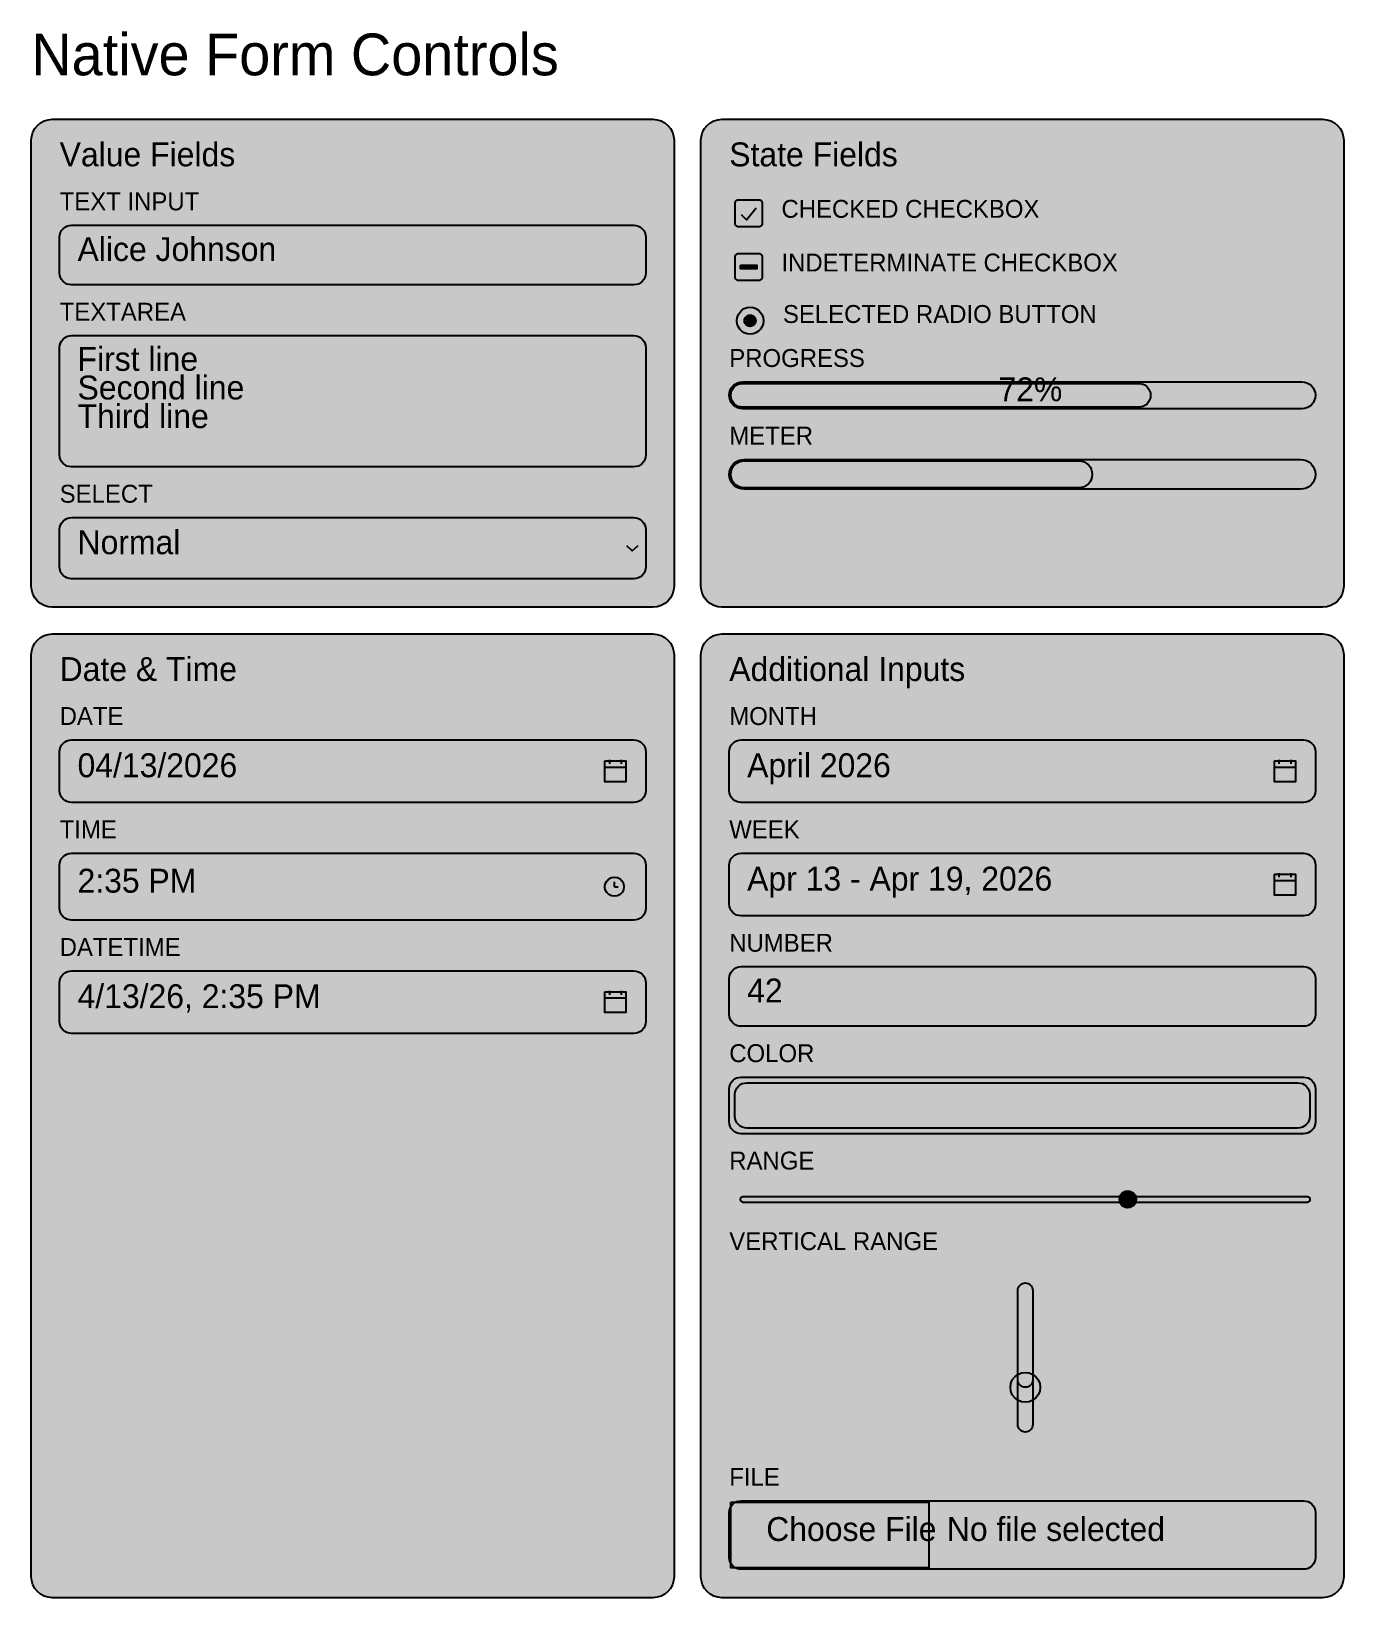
# Model space of a CAD drawing. Extents: x 0 to 880, y 0 to 1050.
import ezdxf

# ---------------------------------------------------------------- set-up
doc = ezdxf.new("R2010")
doc.units = 0

msp = doc.modelspace()

# ---------------------------------------------------------------- hatches: boundary and pattern name
at = {"true_color": 0xffffff}
for points in [[(14, 991), (417, 991), (417, 991), (419.7, 990.7), (422.4, 989.9), (424.8, 988.6), (426.9, 986.9), (428.6, 984.8), (429.9, 982.4), (430.7, 979.7), (431, 977), (431, 678), (431, 678), (430.7, 675.3), (429.9, 672.6), (428.6, 670.2), (426.9, 668.1), (424.8, 666.4), (422.4, 665.1), (419.7, 664.3), (417, 664), (14, 664), (14, 664), (11.3, 664.3), (8.6, 665.1), (6.2, 666.4), (4.1, 668.1), (2.4, 670.2), (1.1, 672.6), (0.3, 675.3), (0, 678), (0, 977), (0, 977), (0.3, 979.7), (1.1, 982.4), (2.4, 984.8), (4.1, 986.9), (6.2, 988.6), (8.6, 989.9), (11.3, 990.7), (14, 991)], [(463, 991), (866, 991), (866, 991), (868.7, 990.7), (871.4, 989.9), (873.8, 988.6), (875.9, 986.9), (877.6, 984.8), (878.9, 982.4), (879.7, 979.7), (880, 977), (880, 678), (880, 678), (879.7, 675.3), (878.9, 672.6), (877.6, 670.2), (875.9, 668.1), (873.8, 666.4), (871.4, 665.1), (868.7, 664.3), (866, 664), (463, 664), (463, 664), (460.3, 664.3), (457.6, 665.1), (455.2, 666.4), (453.1, 668.1), (451.4, 670.2), (450.1, 672.6), (449.3, 675.3), (449, 678), (449, 977), (449, 977), (449.3, 979.7), (450.1, 982.4), (451.4, 984.8), (453.1, 986.9), (455.2, 988.6), (457.6, 989.9), (460.3, 990.7), (463, 991)], [(27, 920), (404, 920), (404, 920), (405.6, 919.8), (407.1, 919.4), (408.4, 918.7), (409.7, 917.7), (410.7, 916.4), (411.4, 915.1), (411.8, 913.6), (412, 912), (412, 888), (412, 888), (411.8, 886.4), (411.4, 884.9), (410.7, 883.6), (409.7, 882.3), (408.4, 881.3), (407.1, 880.6), (405.6, 880.2), (404, 880), (27, 880), (27, 880), (25.4, 880.2), (23.9, 880.6), (22.6, 881.3), (21.3, 882.3), (20.3, 883.6), (19.6, 884.9), (19.2, 886.4), (19, 888), (19, 912), (19, 912), (19.2, 913.6), (19.6, 915.1), (20.3, 916.4), (21.3, 917.7), (22.6, 918.7), (23.9, 919.4), (25.4, 919.8), (27, 920)], [(475.6, 893.3), (486.4, 893.3), (486.4, 890.7), (475.6, 890.7)], [(491, 856), (490.8, 854), (490.1, 852.1), (489, 850.4), (487.6, 849), (485.9, 847.9), (484, 847.2), (482, 847), (480, 847.2), (478.1, 847.9), (476.4, 849), (475, 850.4), (473.9, 852.1), (473.2, 854), (473, 856), (473.2, 858), (473.9, 859.9), (475, 861.6), (476.4, 863), (478.1, 864.1), (480, 864.8), (482, 865), (484, 864.8), (485.9, 864.1), (487.6, 863), (489, 861.6), (490.1, 859.9), (490.8, 858)], [(27, 846), (404, 846), (404, 846), (405.6, 845.8), (407.1, 845.4), (408.4, 844.7), (409.7, 843.7), (410.7, 842.4), (411.4, 841.1), (411.8, 839.6), (412, 838), (412, 766), (412, 766), (411.8, 764.4), (411.4, 762.9), (410.7, 761.6), (409.7, 760.3), (408.4, 759.3), (407.1, 758.6), (405.6, 758.2), (404, 758), (27, 758), (27, 758), (25.4, 758.2), (23.9, 758.6), (22.6, 759.3), (21.3, 760.3), (20.3, 761.6), (19.6, 762.9), (19.2, 764.4), (19, 766), (19, 838), (19, 838), (19.2, 839.6), (19.6, 841.1), (20.3, 842.4), (21.3, 843.7), (22.6, 844.7), (23.9, 845.4), (25.4, 845.8), (27, 846)], [(27, 724), (404, 724), (404, 724), (405.6, 723.8), (407.1, 723.4), (408.4, 722.7), (409.7, 721.7), (410.7, 720.4), (411.4, 719.1), (411.8, 717.6), (412, 716), (412, 691), (412, 691), (411.8, 689.4), (411.4, 687.9), (410.7, 686.6), (409.7, 685.3), (408.4, 684.3), (407.1, 683.6), (405.6, 683.2), (404, 683), (27, 683), (27, 683), (25.4, 683.2), (23.9, 683.6), (22.6, 684.3), (21.3, 685.3), (20.3, 686.6), (19.6, 687.9), (19.2, 689.4), (19, 691), (19, 716), (19, 716), (19.2, 717.6), (19.6, 719.1), (20.3, 720.4), (21.3, 721.7), (22.6, 722.7), (23.9, 723.4), (25.4, 723.8), (27, 724)], [(14, 646), (417, 646), (417, 646), (419.7, 645.7), (422.4, 644.9), (424.8, 643.6), (426.9, 641.9), (428.6, 639.8), (429.9, 637.4), (430.7, 634.7), (431, 632), (431, 14), (431, 14), (430.7, 11.3), (429.9, 8.6), (428.6, 6.2), (426.9, 4.1), (424.8, 2.4), (422.4, 1.1), (419.7, 0.3), (417, 0), (14, 0), (14, 0), (11.3, 0.3), (8.6, 1.1), (6.2, 2.4), (4.1, 4.1), (2.4, 6.2), (1.1, 8.6), (0.3, 11.3), (0, 14), (0, 632), (0, 632), (0.3, 634.7), (1.1, 637.4), (2.4, 639.8), (4.1, 641.9), (6.2, 643.6), (8.6, 644.9), (11.3, 645.7), (14, 646)], [(463, 646), (866, 646), (866, 646), (868.7, 645.7), (871.4, 644.9), (873.8, 643.6), (875.9, 641.9), (877.6, 639.8), (878.9, 637.4), (879.7, 634.7), (880, 632), (880, 14), (880, 14), (879.7, 11.3), (878.9, 8.6), (877.6, 6.2), (875.9, 4.1), (873.8, 2.4), (871.4, 1.1), (868.7, 0.3), (866, 0), (463, 0), (463, 0), (460.3, 0.3), (457.6, 1.1), (455.2, 2.4), (453.1, 4.1), (451.4, 6.2), (450.1, 8.6), (449.3, 11.3), (449, 14), (449, 632), (449, 632), (449.3, 634.7), (450.1, 637.4), (451.4, 639.8), (453.1, 641.9), (455.2, 643.6), (457.6, 644.9), (460.3, 645.7), (463, 646)], [(27, 575), (404, 575), (404, 575), (405.6, 574.8), (407.1, 574.4), (408.4, 573.7), (409.7, 572.7), (410.7, 571.4), (411.4, 570.1), (411.8, 568.6), (412, 567), (412, 541), (412, 541), (411.8, 539.4), (411.4, 537.9), (410.7, 536.6), (409.7, 535.3), (408.4, 534.3), (407.1, 533.6), (405.6, 533.2), (404, 533), (27, 533), (27, 533), (25.4, 533.2), (23.9, 533.6), (22.6, 534.3), (21.3, 535.3), (20.3, 536.6), (19.6, 537.9), (19.2, 539.4), (19, 541), (19, 567), (19, 567), (19.2, 568.6), (19.6, 570.1), (20.3, 571.4), (21.3, 572.7), (22.6, 573.7), (23.9, 574.4), (25.4, 574.8), (27, 575)], [(476, 575), (853, 575), (853, 575), (854.6, 574.8), (856.1, 574.4), (857.4, 573.7), (858.7, 572.7), (859.7, 571.4), (860.4, 570.1), (860.8, 568.6), (861, 567), (861, 541), (861, 541), (860.8, 539.4), (860.4, 537.9), (859.7, 536.6), (858.7, 535.3), (857.4, 534.3), (856.1, 533.6), (854.6, 533.2), (853, 533), (476, 533), (476, 533), (474.4, 533.2), (472.9, 533.6), (471.6, 534.3), (470.3, 535.3), (469.3, 536.6), (468.6, 537.9), (468.2, 539.4), (468, 541), (468, 567), (468, 567), (468.2, 568.6), (468.6, 570.1), (469.3, 571.4), (470.3, 572.7), (471.6, 573.7), (472.9, 574.4), (474.4, 574.8), (476, 575)], [(27, 499), (404, 499), (404, 499), (405.6, 498.8), (407.1, 498.4), (408.4, 497.7), (409.7, 496.7), (410.7, 495.4), (411.4, 494.1), (411.8, 492.6), (412, 491), (412, 462.2), (412, 462.2), (411.8, 460.6), (411.4, 459.1), (410.7, 457.8), (409.7, 456.5), (408.4, 455.6), (407.1, 454.8), (405.6, 454.4), (404, 454.2), (27, 454.2), (27, 454.2), (25.4, 454.4), (23.9, 454.8), (22.6, 455.6), (21.3, 456.5), (20.3, 457.8), (19.6, 459.1), (19.2, 460.6), (19, 462.2), (19, 491), (19, 491), (19.2, 492.6), (19.6, 494.1), (20.3, 495.4), (21.3, 496.7), (22.6, 497.7), (23.9, 498.4), (25.4, 498.8), (27, 499)], [(476, 499), (853, 499), (853, 499), (854.6, 498.8), (856.1, 498.4), (857.4, 497.7), (858.7, 496.7), (859.7, 495.4), (860.4, 494.1), (860.8, 492.6), (861, 491), (861, 465), (861, 465), (860.8, 463.4), (860.4, 461.9), (859.7, 460.6), (858.7, 459.3), (857.4, 458.3), (856.1, 457.6), (854.6, 457.2), (853, 457), (476, 457), (476, 457), (474.4, 457.2), (472.9, 457.6), (471.6, 458.3), (470.3, 459.3), (469.3, 460.6), (468.6, 461.9), (468.2, 463.4), (468, 465), (468, 491), (468, 491), (468.2, 492.6), (468.6, 494.1), (469.3, 495.4), (470.3, 496.7), (471.6, 497.7), (472.9, 498.4), (474.4, 498.8), (476, 499)], [(27, 420.2), (404, 420.2), (404, 420.2), (405.6, 420), (407.1, 419.6), (408.4, 418.9), (409.7, 417.9), (410.7, 416.6), (411.4, 415.3), (411.8, 413.8), (412, 412.2), (412, 386.2), (412, 386.2), (411.8, 384.6), (411.4, 383.1), (410.7, 381.8), (409.7, 380.5), (408.4, 379.6), (407.1, 378.8), (405.6, 378.4), (404, 378.2), (27, 378.2), (27, 378.2), (25.4, 378.4), (23.9, 378.8), (22.6, 379.6), (21.3, 380.5), (20.3, 381.8), (19.6, 383.1), (19.2, 384.6), (19, 386.2), (19, 412.2), (19, 412.2), (19.2, 413.8), (19.6, 415.3), (20.3, 416.6), (21.3, 417.9), (22.6, 418.9), (23.9, 419.6), (25.4, 420), (27, 420.2)], [(476, 423), (853, 423), (853, 423), (854.6, 422.8), (856.1, 422.4), (857.4, 421.7), (858.7, 420.7), (859.7, 419.4), (860.4, 418.1), (860.8, 416.6), (861, 415), (861, 391), (861, 391), (860.8, 389.4), (860.4, 387.9), (859.7, 386.6), (858.7, 385.3), (857.4, 384.3), (856.1, 383.6), (854.6, 383.2), (853, 383), (476, 383), (476, 383), (474.4, 383.2), (472.9, 383.6), (471.6, 384.3), (470.3, 385.3), (469.3, 386.6), (468.6, 387.9), (468.2, 389.4), (468, 391), (468, 415), (468, 415), (468.2, 416.6), (468.6, 418.1), (469.3, 419.4), (470.3, 420.7), (471.6, 421.7), (472.9, 422.4), (474.4, 422.8), (476, 423)], [(476, 349), (853, 349), (853, 349), (854.6, 348.8), (856.1, 348.4), (857.4, 347.7), (858.7, 346.7), (859.7, 345.4), (860.4, 344.1), (860.8, 342.6), (861, 341), (861, 319), (861, 319), (860.8, 317.4), (860.4, 315.9), (859.7, 314.6), (858.7, 313.3), (857.4, 312.3), (856.1, 311.6), (854.6, 311.2), (853, 311), (476, 311), (476, 311), (474.4, 311.2), (472.9, 311.6), (471.6, 312.3), (470.3, 313.3), (469.3, 314.6), (468.6, 315.9), (468.2, 317.4), (468, 319), (468, 341), (468, 341), (468.2, 342.6), (468.6, 344.1), (469.3, 345.4), (470.3, 346.7), (471.6, 347.7), (472.9, 348.4), (474.4, 348.8), (476, 349)], [(476, 65), (853, 65), (853, 65), (854.6, 64.8), (856.1, 64.4), (857.4, 63.7), (858.7, 62.7), (859.7, 61.4), (860.4, 60.1), (860.8, 58.6), (861, 57), (861, 27), (861, 27), (860.8, 25.4), (860.4, 23.9), (859.7, 22.6), (858.7, 21.3), (857.4, 20.3), (856.1, 19.6), (854.6, 19.2), (853, 19), (476, 19), (476, 19), (474.4, 19.2), (472.9, 19.6), (471.6, 20.3), (470.3, 21.3), (469.3, 22.6), (468.6, 23.9), (468.2, 25.4), (468, 27), (468, 57), (468, 57), (468.2, 58.6), (468.6, 60.1), (469.3, 61.4), (470.3, 62.7), (471.6, 63.7), (472.9, 64.4), (474.4, 64.8), (476, 65)]]:
    msp.add_hatch(color=256, dxfattribs=at).paths.add_polyline_path(points, flags=0)
at = {"true_color": 0x0f62fe}
for points in [[(474, 937), (488, 937), (488, 937), (488.4, 937), (488.8, 936.8), (489.1, 936.7), (489.4, 936.4), (489.7, 936.1), (489.8, 935.8), (490, 935.4), (490, 935), (490, 921), (490, 921), (490, 920.6), (489.8, 920.2), (489.7, 919.9), (489.4, 919.6), (489.1, 919.3), (488.8, 919.2), (488.4, 919), (488, 919), (474, 919), (474, 919), (473.6, 919), (473.2, 919.2), (472.9, 919.3), (472.6, 919.6), (472.3, 919.9), (472.2, 920.2), (472, 920.6), (472, 921), (472, 935), (472, 935), (472, 935.4), (472.2, 935.8), (472.3, 936.1), (472.6, 936.4), (472.9, 936.7), (473.2, 936.8), (473.6, 937), (474, 937)], [(474, 901), (488, 901), (488, 901), (488.4, 901), (488.8, 900.8), (489.1, 900.7), (489.4, 900.4), (489.7, 900.1), (489.8, 899.8), (490, 899.4), (490, 899), (490, 885), (490, 885), (490, 884.6), (489.8, 884.2), (489.7, 883.9), (489.4, 883.6), (489.1, 883.3), (488.8, 883.2), (488.4, 883), (488, 883), (474, 883), (474, 883), (473.6, 883), (473.2, 883.2), (472.9, 883.3), (472.6, 883.6), (472.3, 883.9), (472.2, 884.2), (472, 884.6), (472, 885), (472, 899), (472, 899), (472, 899.4), (472.2, 899.8), (472.3, 900.1), (472.6, 900.4), (472.9, 900.7), (473.2, 900.8), (473.6, 901), (474, 901)], [(485.8, 856), (485.7, 855), (485.3, 854.1), (484.7, 853.3), (483.9, 852.7), (483, 852.3), (482, 852.2), (481, 852.3), (480.1, 852.7), (479.3, 853.3), (478.7, 854.1), (478.3, 855), (478.2, 856), (478.3, 857), (478.7, 857.9), (479.3, 858.7), (480.1, 859.3), (481, 859.7), (482, 859.8), (483, 859.7), (483.9, 859.3), (484.7, 858.7), (485.3, 857.9), (485.7, 857)], [(477, 814), (742.5, 814), (742.5, 814), (744.1, 813.8), (745.6, 813.4), (747, 812.7), (748.2, 811.7), (749.2, 810.4), (749.9, 809.1), (750.4, 807.6), (750.5, 806), (750.5, 806), (750.5, 806), (750.4, 804.4), (749.9, 802.9), (749.2, 801.6), (748.2, 800.3), (747, 799.3), (745.6, 798.6), (744.1, 798.2), (742.5, 798), (477, 798), (477, 798), (475.4, 798.2), (473.9, 798.6), (472.6, 799.3), (471.3, 800.3), (470.3, 801.6), (469.6, 802.9), (469.2, 804.4), (469, 806), (469, 806), (469, 806), (469.2, 807.6), (469.6, 809.1), (470.3, 810.4), (471.3, 811.7), (472.6, 812.7), (473.9, 813.4), (475.4, 813.8), (477, 814)], [(479.8, 345.2), (849.2, 345.2), (849.2, 345.2), (850.8, 345), (852.3, 344.6), (853.6, 343.9), (854.9, 342.9), (855.9, 341.6), (856.6, 340.3), (857, 338.8), (857.2, 337.2), (857.2, 322.8), (857.2, 322.8), (857, 321.2), (856.6, 319.7), (855.9, 318.4), (854.9, 317.1), (853.6, 316.1), (852.3, 315.4), (850.8, 315), (849.2, 314.8), (479.8, 314.8), (479.8, 314.8), (478.2, 315), (476.7, 315.4), (475.4, 316.1), (474.1, 317.1), (473.1, 318.4), (472.4, 319.7), (472, 321.2), (471.8, 322.8), (471.8, 337.2), (471.8, 337.2), (472, 338.8), (472.4, 340.3), (473.1, 341.6), (474.1, 342.9), (475.4, 343.9), (476.7, 344.6), (478.2, 345), (479.8, 345.2)], [(477.6, 269), (733.2, 269), (733.2, 269), (733.6, 269), (734, 268.8), (734.3, 268.7), (734.6, 268.4), (734.9, 268.1), (735.1, 267.8), (735.2, 267.4), (735.2, 267), (735.2, 267), (735.2, 267), (735.2, 266.6), (735.1, 266.2), (734.9, 265.9), (734.6, 265.6), (734.3, 265.3), (734, 265.2), (733.6, 265), (733.2, 265), (477.6, 265), (477.6, 265), (477.2, 265), (476.8, 265.2), (476.5, 265.3), (476.2, 265.6), (475.9, 265.9), (475.8, 266.2), (475.6, 266.6), (475.6, 267), (475.6, 267), (475.6, 267), (475.6, 267.4), (475.8, 267.8), (475.9, 268.1), (476.2, 268.4), (476.5, 268.7), (476.8, 268.8), (477.2, 269), (477.6, 269)], [(740.8, 267), (740.6, 265.6), (740.1, 264.2), (739.2, 263), (738, 262.2), (736.7, 261.6), (735.2, 261.4), (733.8, 261.6), (732.4, 262.2), (731.3, 263), (730.4, 264.2), (729.8, 265.6), (729.6, 267), (729.8, 268.4), (730.4, 269.8), (731.3, 271), (732.4, 271.8), (733.8, 272.4), (735.2, 272.6), (736.7, 272.4), (738, 271.8), (739.2, 271), (740.1, 269.8), (740.6, 268.4)], [(666.5, 211), (666.5, 211), (666.5, 211), (667.5, 210.9), (668.4, 210.6), (669.3, 210.2), (670, 209.5), (670.7, 208.8), (671.1, 207.9), (671.4, 207), (671.5, 206), (671.5, 146), (671.5, 146), (671.4, 145), (671.1, 144.1), (670.7, 143.2), (670, 142.5), (669.3, 141.8), (668.4, 141.4), (667.5, 141.1), (666.5, 141), (666.5, 141), (666.5, 141), (665.5, 141.1), (664.6, 141.4), (663.7, 141.8), (663, 142.5), (662.3, 143.2), (661.9, 144.1), (661.6, 145), (661.5, 146), (661.5, 206), (661.5, 206), (661.6, 207), (661.9, 207.9), (662.3, 208.8), (663, 209.5), (663.7, 210.2), (664.6, 210.6), (665.5, 210.9), (666.5, 211)], [(676.5, 141), (676.2, 138.4), (675.2, 136), (673.6, 133.9), (671.5, 132.3), (669.1, 131.3), (666.5, 131), (663.9, 131.3), (661.5, 132.3), (659.4, 133.9), (657.8, 136), (656.8, 138.4), (656.5, 141), (656.8, 143.6), (657.8, 146), (659.4, 148.1), (661.5, 149.7), (663.9, 150.7), (666.5, 151), (669.1, 150.7), (671.5, 149.7), (673.6, 148.1), (675.2, 146), (676.2, 143.6)]]:
    msp.add_hatch(color=256, dxfattribs=at).paths.add_polyline_path(points, flags=0)
at = {"true_color": 0xe8e8e8}
for points in [[(477, 815), (852, 815), (852, 815), (853.8, 814.8), (855.4, 814.3), (857, 813.5), (858.4, 812.4), (859.5, 811), (860.3, 809.4), (860.8, 807.8), (861, 806), (861, 806), (861, 806), (860.8, 804.2), (860.3, 802.6), (859.5, 801), (858.4, 799.6), (857, 798.5), (855.4, 797.7), (853.8, 797.2), (852, 797), (477, 797), (477, 797), (475.2, 797.2), (473.6, 797.7), (472, 798.5), (470.6, 799.6), (469.5, 801), (468.7, 802.6), (468.2, 804.2), (468, 806), (468, 806), (468, 806), (468.2, 807.8), (468.7, 809.4), (469.5, 811), (470.6, 812.4), (472, 813.5), (473.6, 814.3), (475.2, 814.8), (477, 815)], [(478, 763), (851, 763), (851, 763), (853, 762.8), (854.8, 762.2), (856.6, 761.3), (858.1, 760.1), (859.3, 758.6), (860.2, 756.8), (860.8, 755), (861, 753), (861, 753), (861, 753), (860.8, 751), (860.2, 749.2), (859.3, 747.4), (858.1, 745.9), (856.6, 744.7), (854.8, 743.8), (853, 743.2), (851, 743), (478, 743), (478, 743), (476, 743.2), (474.2, 743.8), (472.4, 744.7), (470.9, 745.9), (469.7, 747.4), (468.8, 749.2), (468.2, 751), (468, 753), (468, 753), (468, 753), (468.2, 755), (468.8, 756.8), (469.7, 758.6), (470.9, 760.1), (472.4, 761.3), (474.2, 762.2), (476, 762.8), (478, 763)], [(477.6, 269), (855.4, 269), (855.4, 269), (855.8, 269), (856.2, 268.8), (856.5, 268.7), (856.8, 268.4), (857.1, 268.1), (857.2, 267.8), (857.4, 267.4), (857.4, 267), (857.4, 267), (857.4, 267), (857.4, 266.6), (857.2, 266.2), (857.1, 265.9), (856.8, 265.6), (856.5, 265.3), (856.2, 265.2), (855.8, 265), (855.4, 265), (477.6, 265), (477.6, 265), (477.2, 265), (476.8, 265.2), (476.5, 265.3), (476.2, 265.6), (475.9, 265.9), (475.8, 266.2), (475.6, 266.6), (475.6, 267), (475.6, 267), (475.6, 267), (475.6, 267.4), (475.8, 267.8), (475.9, 268.1), (476.2, 268.4), (476.5, 268.7), (476.8, 268.8), (477.2, 269), (477.6, 269)], [(666.5, 211), (666.5, 211), (666.5, 211), (667.5, 210.9), (668.4, 210.6), (669.3, 210.2), (670, 209.5), (670.7, 208.8), (671.1, 207.9), (671.4, 207), (671.5, 206), (671.5, 116), (671.5, 116), (671.4, 115), (671.1, 114.1), (670.7, 113.2), (670, 112.5), (669.3, 111.8), (668.4, 111.4), (667.5, 111.1), (666.5, 111), (666.5, 111), (666.5, 111), (665.5, 111.1), (664.6, 111.4), (663.7, 111.8), (663, 112.5), (662.3, 113.2), (661.9, 114.1), (661.6, 115), (661.5, 116), (661.5, 206), (661.5, 206), (661.6, 207), (661.9, 207.9), (662.3, 208.8), (663, 209.5), (663.7, 210.2), (664.6, 210.6), (665.5, 210.9), (666.5, 211)]]:
    msp.add_hatch(color=256, dxfattribs=at).paths.add_polyline_path(points, flags=0)
at = {"true_color": 0x388e3c}
msp.add_hatch(color=256, dxfattribs=at).paths.add_polyline_path([(478, 762), (702.4, 762), (702.4, 762), (704.2, 761.8), (705.9, 761.3), (707.4, 760.5), (708.8, 759.4), (709.9, 758), (710.7, 756.4), (711.2, 754.8), (711.4, 753), (711.4, 753), (711.4, 753), (711.2, 751.2), (710.7, 749.6), (709.9, 748), (708.8, 746.6), (707.4, 745.5), (705.9, 744.7), (704.2, 744.2), (702.4, 744), (478, 744), (478, 744), (476.2, 744.2), (474.6, 744.7), (473, 745.5), (471.6, 746.6), (470.5, 748), (469.7, 749.6), (469.2, 751.2), (469, 753), (469, 753), (469, 753), (469.2, 754.8), (469.7, 756.4), (470.5, 758), (471.6, 759.4), (473, 760.5), (474.6, 761.3), (476.2, 761.8), (478, 762)], flags=0)
at = {"true_color": 0xefefef}
msp.add_hatch(color=256, dxfattribs=at).paths.add_polyline_path([(469, 64), (601.9, 64), (601.9, 20), (469, 20)], flags=0)

# ---------------------------------------------------------------- linework, layer by layer
at = {"true_color": 0xd7deea}
for points in [[(14, 991), (417, 991), (417, 991), (419.7, 990.7), (422.4, 989.9), (424.8, 988.6), (426.9, 986.9), (428.6, 984.8), (429.9, 982.4), (430.7, 979.7), (431, 977), (431, 678), (431, 678), (430.7, 675.3), (429.9, 672.6), (428.6, 670.2), (426.9, 668.1), (424.8, 666.4), (422.4, 665.1), (419.7, 664.3), (417, 664), (14, 664), (14, 664), (11.3, 664.3), (8.6, 665.1), (6.2, 666.4), (4.1, 668.1), (2.4, 670.2), (1.1, 672.6), (0.3, 675.3), (0, 678), (0, 977), (0, 977), (0.3, 979.7), (1.1, 982.4), (2.4, 984.8), (4.1, 986.9), (6.2, 988.6), (8.6, 989.9), (11.3, 990.7), (14, 991)], [(463, 991), (866, 991), (866, 991), (868.7, 990.7), (871.4, 989.9), (873.8, 988.6), (875.9, 986.9), (877.6, 984.8), (878.9, 982.4), (879.7, 979.7), (880, 977), (880, 678), (880, 678), (879.7, 675.3), (878.9, 672.6), (877.6, 670.2), (875.9, 668.1), (873.8, 666.4), (871.4, 665.1), (868.7, 664.3), (866, 664), (463, 664), (463, 664), (460.3, 664.3), (457.6, 665.1), (455.2, 666.4), (453.1, 668.1), (451.4, 670.2), (450.1, 672.6), (449.3, 675.3), (449, 678), (449, 977), (449, 977), (449.3, 979.7), (450.1, 982.4), (451.4, 984.8), (453.1, 986.9), (455.2, 988.6), (457.6, 989.9), (460.3, 990.7), (463, 991)], [(14, 646), (417, 646), (417, 646), (419.7, 645.7), (422.4, 644.9), (424.8, 643.6), (426.9, 641.9), (428.6, 639.8), (429.9, 637.4), (430.7, 634.7), (431, 632), (431, 14), (431, 14), (430.7, 11.3), (429.9, 8.6), (428.6, 6.2), (426.9, 4.1), (424.8, 2.4), (422.4, 1.1), (419.7, 0.3), (417, 0), (14, 0), (14, 0), (11.3, 0.3), (8.6, 1.1), (6.2, 2.4), (4.1, 4.1), (2.4, 6.2), (1.1, 8.6), (0.3, 11.3), (0, 14), (0, 632), (0, 632), (0.3, 634.7), (1.1, 637.4), (2.4, 639.8), (4.1, 641.9), (6.2, 643.6), (8.6, 644.9), (11.3, 645.7), (14, 646)], [(463, 646), (866, 646), (866, 646), (868.7, 645.7), (871.4, 644.9), (873.8, 643.6), (875.9, 641.9), (877.6, 639.8), (878.9, 637.4), (879.7, 634.7), (880, 632), (880, 14), (880, 14), (879.7, 11.3), (878.9, 8.6), (877.6, 6.2), (875.9, 4.1), (873.8, 2.4), (871.4, 1.1), (868.7, 0.3), (866, 0), (463, 0), (463, 0), (460.3, 0.3), (457.6, 1.1), (455.2, 2.4), (453.1, 4.1), (451.4, 6.2), (450.1, 8.6), (449.3, 11.3), (449, 14), (449, 632), (449, 632), (449.3, 634.7), (450.1, 637.4), (451.4, 639.8), (453.1, 641.9), (455.2, 643.6), (457.6, 644.9), (460.3, 645.7), (463, 646)]]:
    msp.add_lwpolyline(points, close=True, dxfattribs=at)
at = {"true_color": 0x0f62fe}
for points in [[(474, 937), (488, 937), (488, 937), (488.4, 937), (488.8, 936.8), (489.1, 936.7), (489.4, 936.4), (489.7, 936.1), (489.8, 935.8), (490, 935.4), (490, 935), (490, 921), (490, 921), (490, 920.6), (489.8, 920.2), (489.7, 919.9), (489.4, 919.6), (489.1, 919.3), (488.8, 919.2), (488.4, 919), (488, 919), (474, 919), (474, 919), (473.6, 919), (473.2, 919.2), (472.9, 919.3), (472.6, 919.6), (472.3, 919.9), (472.2, 920.2), (472, 920.6), (472, 921), (472, 935), (472, 935), (472, 935.4), (472.2, 935.8), (472.3, 936.1), (472.6, 936.4), (472.9, 936.7), (473.2, 936.8), (473.6, 937), (474, 937)], [(474, 901), (488, 901), (488, 901), (488.4, 901), (488.8, 900.8), (489.1, 900.7), (489.4, 900.4), (489.7, 900.1), (489.8, 899.8), (490, 899.4), (490, 899), (490, 885), (490, 885), (490, 884.6), (489.8, 884.2), (489.7, 883.9), (489.4, 883.6), (489.1, 883.3), (488.8, 883.2), (488.4, 883), (488, 883), (474, 883), (474, 883), (473.6, 883), (473.2, 883.2), (472.9, 883.3), (472.6, 883.6), (472.3, 883.9), (472.2, 884.2), (472, 884.6), (472, 885), (472, 899), (472, 899), (472, 899.4), (472.2, 899.8), (472.3, 900.1), (472.6, 900.4), (472.9, 900.7), (473.2, 900.8), (473.6, 901), (474, 901)], [(491, 856), (490.8, 854), (490.1, 852.1), (489, 850.4), (487.6, 849), (485.9, 847.9), (484, 847.2), (482, 847), (480, 847.2), (478.1, 847.9), (476.4, 849), (475, 850.4), (473.9, 852.1), (473.2, 854), (473, 856), (473.2, 858), (473.9, 859.9), (475, 861.6), (476.4, 863), (478.1, 864.1), (480, 864.8), (482, 865), (484, 864.8), (485.9, 864.1), (487.6, 863), (489, 861.6), (490.1, 859.9), (490.8, 858)], [(485.8, 856), (485.7, 855), (485.3, 854.1), (484.7, 853.3), (483.9, 852.7), (483, 852.3), (482, 852.2), (481, 852.3), (480.1, 852.7), (479.3, 853.3), (478.7, 854.1), (478.3, 855), (478.2, 856), (478.3, 857), (478.7, 857.9), (479.3, 858.7), (480.1, 859.3), (481, 859.7), (482, 859.8), (483, 859.7), (483.9, 859.3), (484.7, 858.7), (485.3, 857.9), (485.7, 857)], [(477, 814), (742.5, 814), (742.5, 814), (744.1, 813.8), (745.6, 813.4), (747, 812.7), (748.2, 811.7), (749.2, 810.4), (749.9, 809.1), (750.4, 807.6), (750.5, 806), (750.5, 806), (750.5, 806), (750.4, 804.4), (749.9, 802.9), (749.2, 801.6), (748.2, 800.3), (747, 799.3), (745.6, 798.6), (744.1, 798.2), (742.5, 798), (477, 798), (477, 798), (475.4, 798.2), (473.9, 798.6), (472.6, 799.3), (471.3, 800.3), (470.3, 801.6), (469.6, 802.9), (469.2, 804.4), (469, 806), (469, 806), (469, 806), (469.2, 807.6), (469.6, 809.1), (470.3, 810.4), (471.3, 811.7), (472.6, 812.7), (473.9, 813.4), (475.4, 813.8), (477, 814)], [(477.6, 269), (733.2, 269), (733.2, 269), (733.6, 269), (734, 268.8), (734.3, 268.7), (734.6, 268.4), (734.9, 268.1), (735.1, 267.8), (735.2, 267.4), (735.2, 267), (735.2, 267), (735.2, 267), (735.2, 266.6), (735.1, 266.2), (734.9, 265.9), (734.6, 265.6), (734.3, 265.3), (734, 265.2), (733.6, 265), (733.2, 265), (477.6, 265), (477.6, 265), (477.2, 265), (476.8, 265.2), (476.5, 265.3), (476.2, 265.6), (475.9, 265.9), (475.8, 266.2), (475.6, 266.6), (475.6, 267), (475.6, 267), (475.6, 267), (475.6, 267.4), (475.8, 267.8), (475.9, 268.1), (476.2, 268.4), (476.5, 268.7), (476.8, 268.8), (477.2, 269), (477.6, 269)], [(666.5, 211), (666.5, 211), (666.5, 211), (667.5, 210.9), (668.4, 210.6), (669.3, 210.2), (670, 209.5), (670.7, 208.8), (671.1, 207.9), (671.4, 207), (671.5, 206), (671.5, 146), (671.5, 146), (671.4, 145), (671.1, 144.1), (670.7, 143.2), (670, 142.5), (669.3, 141.8), (668.4, 141.4), (667.5, 141.1), (666.5, 141), (666.5, 141), (666.5, 141), (665.5, 141.1), (664.6, 141.4), (663.7, 141.8), (663, 142.5), (662.3, 143.2), (661.9, 144.1), (661.6, 145), (661.5, 146), (661.5, 206), (661.5, 206), (661.6, 207), (661.9, 207.9), (662.3, 208.8), (663, 209.5), (663.7, 210.2), (664.6, 210.6), (665.5, 210.9), (666.5, 211)]]:
    msp.add_lwpolyline(points, close=True, dxfattribs=at)
at = {"true_color": 0xffffff}
msp.add_lwpolyline([(476, 927.3), (479.6, 923.7), (486, 931.6)], dxfattribs=at)
at = {"true_color": 0x94a3b8}
for points in [[(27, 920), (404, 920), (404, 920), (405.6, 919.8), (407.1, 919.4), (408.4, 918.7), (409.7, 917.7), (410.7, 916.4), (411.4, 915.1), (411.8, 913.6), (412, 912), (412, 888), (412, 888), (411.8, 886.4), (411.4, 884.9), (410.7, 883.6), (409.7, 882.3), (408.4, 881.3), (407.1, 880.6), (405.6, 880.2), (404, 880), (27, 880), (27, 880), (25.4, 880.2), (23.9, 880.6), (22.6, 881.3), (21.3, 882.3), (20.3, 883.6), (19.6, 884.9), (19.2, 886.4), (19, 888), (19, 912), (19, 912), (19.2, 913.6), (19.6, 915.1), (20.3, 916.4), (21.3, 917.7), (22.6, 918.7), (23.9, 919.4), (25.4, 919.8), (27, 920)], [(27, 846), (404, 846), (404, 846), (405.6, 845.8), (407.1, 845.4), (408.4, 844.7), (409.7, 843.7), (410.7, 842.4), (411.4, 841.1), (411.8, 839.6), (412, 838), (412, 766), (412, 766), (411.8, 764.4), (411.4, 762.9), (410.7, 761.6), (409.7, 760.3), (408.4, 759.3), (407.1, 758.6), (405.6, 758.2), (404, 758), (27, 758), (27, 758), (25.4, 758.2), (23.9, 758.6), (22.6, 759.3), (21.3, 760.3), (20.3, 761.6), (19.6, 762.9), (19.2, 764.4), (19, 766), (19, 838), (19, 838), (19.2, 839.6), (19.6, 841.1), (20.3, 842.4), (21.3, 843.7), (22.6, 844.7), (23.9, 845.4), (25.4, 845.8), (27, 846)], [(27, 724), (404, 724), (404, 724), (405.6, 723.8), (407.1, 723.4), (408.4, 722.7), (409.7, 721.7), (410.7, 720.4), (411.4, 719.1), (411.8, 717.6), (412, 716), (412, 691), (412, 691), (411.8, 689.4), (411.4, 687.9), (410.7, 686.6), (409.7, 685.3), (408.4, 684.3), (407.1, 683.6), (405.6, 683.2), (404, 683), (27, 683), (27, 683), (25.4, 683.2), (23.9, 683.6), (22.6, 684.3), (21.3, 685.3), (20.3, 686.6), (19.6, 687.9), (19.2, 689.4), (19, 691), (19, 716), (19, 716), (19.2, 717.6), (19.6, 719.1), (20.3, 720.4), (21.3, 721.7), (22.6, 722.7), (23.9, 723.4), (25.4, 723.8), (27, 724)], [(27, 575), (404, 575), (404, 575), (405.6, 574.8), (407.1, 574.4), (408.4, 573.7), (409.7, 572.7), (410.7, 571.4), (411.4, 570.1), (411.8, 568.6), (412, 567), (412, 541), (412, 541), (411.8, 539.4), (411.4, 537.9), (410.7, 536.6), (409.7, 535.3), (408.4, 534.3), (407.1, 533.6), (405.6, 533.2), (404, 533), (27, 533), (27, 533), (25.4, 533.2), (23.9, 533.6), (22.6, 534.3), (21.3, 535.3), (20.3, 536.6), (19.6, 537.9), (19.2, 539.4), (19, 541), (19, 567), (19, 567), (19.2, 568.6), (19.6, 570.1), (20.3, 571.4), (21.3, 572.7), (22.6, 573.7), (23.9, 574.4), (25.4, 574.8), (27, 575)], [(476, 575), (853, 575), (853, 575), (854.6, 574.8), (856.1, 574.4), (857.4, 573.7), (858.7, 572.7), (859.7, 571.4), (860.4, 570.1), (860.8, 568.6), (861, 567), (861, 541), (861, 541), (860.8, 539.4), (860.4, 537.9), (859.7, 536.6), (858.7, 535.3), (857.4, 534.3), (856.1, 533.6), (854.6, 533.2), (853, 533), (476, 533), (476, 533), (474.4, 533.2), (472.9, 533.6), (471.6, 534.3), (470.3, 535.3), (469.3, 536.6), (468.6, 537.9), (468.2, 539.4), (468, 541), (468, 567), (468, 567), (468.2, 568.6), (468.6, 570.1), (469.3, 571.4), (470.3, 572.7), (471.6, 573.7), (472.9, 574.4), (474.4, 574.8), (476, 575)], [(27, 499), (404, 499), (404, 499), (405.6, 498.8), (407.1, 498.4), (408.4, 497.7), (409.7, 496.7), (410.7, 495.4), (411.4, 494.1), (411.8, 492.6), (412, 491), (412, 462.2), (412, 462.2), (411.8, 460.6), (411.4, 459.1), (410.7, 457.8), (409.7, 456.5), (408.4, 455.6), (407.1, 454.8), (405.6, 454.4), (404, 454.2), (27, 454.2), (27, 454.2), (25.4, 454.4), (23.9, 454.8), (22.6, 455.6), (21.3, 456.5), (20.3, 457.8), (19.6, 459.1), (19.2, 460.6), (19, 462.2), (19, 491), (19, 491), (19.2, 492.6), (19.6, 494.1), (20.3, 495.4), (21.3, 496.7), (22.6, 497.7), (23.9, 498.4), (25.4, 498.8), (27, 499)], [(476, 499), (853, 499), (853, 499), (854.6, 498.8), (856.1, 498.4), (857.4, 497.7), (858.7, 496.7), (859.7, 495.4), (860.4, 494.1), (860.8, 492.6), (861, 491), (861, 465), (861, 465), (860.8, 463.4), (860.4, 461.9), (859.7, 460.6), (858.7, 459.3), (857.4, 458.3), (856.1, 457.6), (854.6, 457.2), (853, 457), (476, 457), (476, 457), (474.4, 457.2), (472.9, 457.6), (471.6, 458.3), (470.3, 459.3), (469.3, 460.6), (468.6, 461.9), (468.2, 463.4), (468, 465), (468, 491), (468, 491), (468.2, 492.6), (468.6, 494.1), (469.3, 495.4), (470.3, 496.7), (471.6, 497.7), (472.9, 498.4), (474.4, 498.8), (476, 499)], [(27, 420.2), (404, 420.2), (404, 420.2), (405.6, 420), (407.1, 419.6), (408.4, 418.9), (409.7, 417.9), (410.7, 416.6), (411.4, 415.3), (411.8, 413.8), (412, 412.2), (412, 386.2), (412, 386.2), (411.8, 384.6), (411.4, 383.1), (410.7, 381.8), (409.7, 380.5), (408.4, 379.6), (407.1, 378.8), (405.6, 378.4), (404, 378.2), (27, 378.2), (27, 378.2), (25.4, 378.4), (23.9, 378.8), (22.6, 379.6), (21.3, 380.5), (20.3, 381.8), (19.6, 383.1), (19.2, 384.6), (19, 386.2), (19, 412.2), (19, 412.2), (19.2, 413.8), (19.6, 415.3), (20.3, 416.6), (21.3, 417.9), (22.6, 418.9), (23.9, 419.6), (25.4, 420), (27, 420.2)], [(476, 423), (853, 423), (853, 423), (854.6, 422.8), (856.1, 422.4), (857.4, 421.7), (858.7, 420.7), (859.7, 419.4), (860.4, 418.1), (860.8, 416.6), (861, 415), (861, 391), (861, 391), (860.8, 389.4), (860.4, 387.9), (859.7, 386.6), (858.7, 385.3), (857.4, 384.3), (856.1, 383.6), (854.6, 383.2), (853, 383), (476, 383), (476, 383), (474.4, 383.2), (472.9, 383.6), (471.6, 384.3), (470.3, 385.3), (469.3, 386.6), (468.6, 387.9), (468.2, 389.4), (468, 391), (468, 415), (468, 415), (468.2, 416.6), (468.6, 418.1), (469.3, 419.4), (470.3, 420.7), (471.6, 421.7), (472.9, 422.4), (474.4, 422.8), (476, 423)], [(476, 349), (853, 349), (853, 349), (854.6, 348.8), (856.1, 348.4), (857.4, 347.7), (858.7, 346.7), (859.7, 345.4), (860.4, 344.1), (860.8, 342.6), (861, 341), (861, 319), (861, 319), (860.8, 317.4), (860.4, 315.9), (859.7, 314.6), (858.7, 313.3), (857.4, 312.3), (856.1, 311.6), (854.6, 311.2), (853, 311), (476, 311), (476, 311), (474.4, 311.2), (472.9, 311.6), (471.6, 312.3), (470.3, 313.3), (469.3, 314.6), (468.6, 315.9), (468.2, 317.4), (468, 319), (468, 341), (468, 341), (468.2, 342.6), (468.6, 344.1), (469.3, 345.4), (470.3, 346.7), (471.6, 347.7), (472.9, 348.4), (474.4, 348.8), (476, 349)], [(479.8, 345.2), (849.2, 345.2), (849.2, 345.2), (850.8, 345), (852.3, 344.6), (853.6, 343.9), (854.9, 342.9), (855.9, 341.6), (856.6, 340.3), (857, 338.8), (857.2, 337.2), (857.2, 322.8), (857.2, 322.8), (857, 321.2), (856.6, 319.7), (855.9, 318.4), (854.9, 317.1), (853.6, 316.1), (852.3, 315.4), (850.8, 315), (849.2, 314.8), (479.8, 314.8), (479.8, 314.8), (478.2, 315), (476.7, 315.4), (475.4, 316.1), (474.1, 317.1), (473.1, 318.4), (472.4, 319.7), (472, 321.2), (471.8, 322.8), (471.8, 337.2), (471.8, 337.2), (472, 338.8), (472.4, 340.3), (473.1, 341.6), (474.1, 342.9), (475.4, 343.9), (476.7, 344.6), (478.2, 345), (479.8, 345.2)], [(476, 65), (853, 65), (853, 65), (854.6, 64.8), (856.1, 64.4), (857.4, 63.7), (858.7, 62.7), (859.7, 61.4), (860.4, 60.1), (860.8, 58.6), (861, 57), (861, 27), (861, 27), (860.8, 25.4), (860.4, 23.9), (859.7, 22.6), (858.7, 21.3), (857.4, 20.3), (856.1, 19.6), (854.6, 19.2), (853, 19), (476, 19), (476, 19), (474.4, 19.2), (472.9, 19.6), (471.6, 20.3), (470.3, 21.3), (469.3, 22.6), (468.6, 23.9), (468.2, 25.4), (468, 27), (468, 57), (468, 57), (468.2, 58.6), (468.6, 60.1), (469.3, 61.4), (470.3, 62.7), (471.6, 63.7), (472.9, 64.4), (474.4, 64.8), (476, 65)], [(469, 64), (601.9, 64), (601.9, 20), (469, 20)]]:
    msp.add_lwpolyline(points, close=True, dxfattribs=at)
at = {"true_color": 0xffffff}
for points in [[(475.6, 893.3), (486.4, 893.3), (486.4, 890.7), (475.6, 890.7)], [(740.8, 267), (740.6, 265.6), (740.1, 264.2), (739.2, 263), (738, 262.2), (736.7, 261.6), (735.2, 261.4), (733.8, 261.6), (732.4, 262.2), (731.3, 263), (730.4, 264.2), (729.8, 265.6), (729.6, 267), (729.8, 268.4), (730.4, 269.8), (731.3, 271), (732.4, 271.8), (733.8, 272.4), (735.2, 272.6), (736.7, 272.4), (738, 271.8), (739.2, 271), (740.1, 269.8), (740.6, 268.4)], [(676.5, 141), (676.2, 138.4), (675.2, 136), (673.6, 133.9), (671.5, 132.3), (669.1, 131.3), (666.5, 131), (663.9, 131.3), (661.5, 132.3), (659.4, 133.9), (657.8, 136), (656.8, 138.4), (656.5, 141), (656.8, 143.6), (657.8, 146), (659.4, 148.1), (661.5, 149.7), (663.9, 150.7), (666.5, 151), (669.1, 150.7), (671.5, 149.7), (673.6, 148.1), (675.2, 146), (676.2, 143.6)]]:
    msp.add_lwpolyline(points, close=True, dxfattribs=at)
at = {"true_color": 0x1d2736}
for points in [[(477, 815), (852, 815), (852, 815), (853.8, 814.8), (855.4, 814.3), (857, 813.5), (858.4, 812.4), (859.5, 811), (860.3, 809.4), (860.8, 807.8), (861, 806), (861, 806), (861, 806), (860.8, 804.2), (860.3, 802.6), (859.5, 801), (858.4, 799.6), (857, 798.5), (855.4, 797.7), (853.8, 797.2), (852, 797), (477, 797), (477, 797), (475.2, 797.2), (473.6, 797.7), (472, 798.5), (470.6, 799.6), (469.5, 801), (468.7, 802.6), (468.2, 804.2), (468, 806), (468, 806), (468, 806), (468.2, 807.8), (468.7, 809.4), (469.5, 811), (470.6, 812.4), (472, 813.5), (473.6, 814.3), (475.2, 814.8), (477, 815)], [(478, 763), (851, 763), (851, 763), (853, 762.8), (854.8, 762.2), (856.6, 761.3), (858.1, 760.1), (859.3, 758.6), (860.2, 756.8), (860.8, 755), (861, 753), (861, 753), (861, 753), (860.8, 751), (860.2, 749.2), (859.3, 747.4), (858.1, 745.9), (856.6, 744.7), (854.8, 743.8), (853, 743.2), (851, 743), (478, 743), (478, 743), (476, 743.2), (474.2, 743.8), (472.4, 744.7), (470.9, 745.9), (469.7, 747.4), (468.8, 749.2), (468.2, 751), (468, 753), (468, 753), (468, 753), (468.2, 755), (468.8, 756.8), (469.7, 758.6), (470.9, 760.1), (472.4, 761.3), (474.2, 762.2), (476, 762.8), (478, 763)]]:
    msp.add_lwpolyline(points, close=True, dxfattribs=at)
at = {"true_color": 0x388e3c}
msp.add_lwpolyline([(478, 762), (702.4, 762), (702.4, 762), (704.2, 761.8), (705.9, 761.3), (707.4, 760.5), (708.8, 759.4), (709.9, 758), (710.7, 756.4), (711.2, 754.8), (711.4, 753), (711.4, 753), (711.4, 753), (711.2, 751.2), (710.7, 749.6), (709.9, 748), (708.8, 746.6), (707.4, 745.5), (705.9, 744.7), (704.2, 744.2), (702.4, 744), (478, 744), (478, 744), (476.2, 744.2), (474.6, 744.7), (473, 745.5), (471.6, 746.6), (470.5, 748), (469.7, 749.6), (469.2, 751.2), (469, 753), (469, 753), (469, 753), (469.2, 754.8), (469.7, 756.4), (470.5, 758), (471.6, 759.4), (473, 760.5), (474.6, 761.3), (476.2, 761.8), (478, 762)], close=True, dxfattribs=at)
at = {"true_color": 0x505050}
msp.add_lwpolyline([(399, 705.3), (403, 701.7), (407, 705.3)], dxfattribs=at)
at = {"true_color": 0x111827}
for points in [[(384.6, 561), (398.6, 561), (398.6, 547), (384.6, 547), (384.6, 561)], [(384.6, 556.8), (398.6, 556.8)], [(387.6, 561.7), (387.6, 559)], [(395.5, 561.7), (395.5, 559)], [(833.6, 561), (847.6, 561), (847.6, 547), (833.6, 547), (833.6, 561)], [(833.6, 556.8), (847.6, 556.8)], [(836.6, 561.7), (836.6, 559)], [(844.5, 561.7), (844.5, 559)], [(833.6, 485), (847.6, 485), (847.6, 471), (833.6, 471), (833.6, 485)], [(836.6, 485.7), (836.6, 483)], [(844.5, 485.7), (844.5, 483)], [(391, 476.6), (391, 479.9)], [(391, 476.6), (393.6, 476.6)], [(833.6, 480.8), (847.6, 480.8)], [(384.6, 406.2), (398.6, 406.2), (398.6, 392.2), (384.6, 392.2), (384.6, 406.2)], [(384.6, 402), (398.6, 402)], [(387.6, 406.9), (387.6, 404.2)], [(395.5, 406.9), (395.5, 404.2)]]:
    msp.add_lwpolyline(points, dxfattribs=at)
msp.add_lwpolyline([(397.4, 476.6), (397.1, 474.6), (396.2, 472.8), (394.8, 471.4), (393, 470.5), (391, 470.2), (389, 470.5), (387.2, 471.4), (385.8, 472.8), (384.9, 474.6), (384.6, 476.6), (384.9, 478.6), (385.8, 480.4), (387.2, 481.8), (389, 482.7), (391, 483), (393, 482.7), (394.8, 481.8), (396.2, 480.4), (397.1, 478.6)], close=True, dxfattribs=at)
at = {"true_color": 0xe8e8e8}
for points in [[(477.6, 269), (855.4, 269), (855.4, 269), (855.8, 269), (856.2, 268.8), (856.5, 268.7), (856.8, 268.4), (857.1, 268.1), (857.2, 267.8), (857.4, 267.4), (857.4, 267), (857.4, 267), (857.4, 267), (857.4, 266.6), (857.2, 266.2), (857.1, 265.9), (856.8, 265.6), (856.5, 265.3), (856.2, 265.2), (855.8, 265), (855.4, 265), (477.6, 265), (477.6, 265), (477.2, 265), (476.8, 265.2), (476.5, 265.3), (476.2, 265.6), (475.9, 265.9), (475.8, 266.2), (475.6, 266.6), (475.6, 267), (475.6, 267), (475.6, 267), (475.6, 267.4), (475.8, 267.8), (475.9, 268.1), (476.2, 268.4), (476.5, 268.7), (476.8, 268.8), (477.2, 269), (477.6, 269)], [(666.5, 211), (666.5, 211), (666.5, 211), (667.5, 210.9), (668.4, 210.6), (669.3, 210.2), (670, 209.5), (670.7, 208.8), (671.1, 207.9), (671.4, 207), (671.5, 206), (671.5, 116), (671.5, 116), (671.4, 115), (671.1, 114.1), (670.7, 113.2), (670, 112.5), (669.3, 111.8), (668.4, 111.4), (667.5, 111.1), (666.5, 111), (666.5, 111), (666.5, 111), (665.5, 111.1), (664.6, 111.4), (663.7, 111.8), (663, 112.5), (662.3, 113.2), (661.9, 114.1), (661.6, 115), (661.5, 116), (661.5, 206), (661.5, 206), (661.6, 207), (661.9, 207.9), (662.3, 208.8), (663, 209.5), (663.7, 210.2), (664.6, 210.6), (665.5, 210.9), (666.5, 211)]]:
    msp.add_lwpolyline(points, close=True, dxfattribs=at)

# ---------------------------------------------------------------- texts
at = {"true_color": 0x1d2736}
for s, height, p in [('Native Form Controls', 28, (0, 1020.5)), ('Value Fields', 16, (19, 959.5)), ('State Fields', 16, (468, 959.5)), ('72%', 16, (648.5, 802)), ('Date & Time', 16, (19, 614.5)), ('Additional Inputs', 16, (468, 614.5))]:
    msp.add_text(s, height=height, dxfattribs=at).set_placement(p)
at = {"true_color": 0x4b5a70}
for s, p in [('TEXT INPUT', (19, 930)), ('CHECKED CHECKBOX', (503, 925)), ('INDETERMINATE CHECKBOX', (503, 889)), ('TEXTAREA', (19, 856)), ('SELECTED RADIO BUTTON', (504, 854.5)), ('PROGRESS', (468, 825)), ('METER', (468, 773)), ('SELECT', (19, 734)), ('DATE', (19, 585)), ('MONTH', (468, 585)), ('TIME', (19, 509)), ('WEEK', (468, 509)), ('DATETIME', (19, 430.2)), ('NUMBER', (468, 433)), ('COLOR', (468, 359)), ('RANGE', (468, 287)), ('VERTICAL RANGE', (468, 233)), ('FILE', (468, 75))]:
    msp.add_text(s, height=12, dxfattribs=at).set_placement(p)
at = {"true_color": 0x111827}
for s, p in [('Alice Johnson', (31, 896)), ('First line', (31, 822.4)), ('Second line', (31, 803.2)), ('Third line', (31, 784)), ('Normal', (31, 699.5)), ('04/13/2026', (31, 550)), ('April 2026', (480, 550)), ('2:35 PM', (31, 472.6)), ('Apr 13 - Apr 19, 2026', (480, 474)), ('4/13/26, 2:35 PM', (31, 395.2)), ('42', (480, 399)), ('Choose File', (492.8, 38))]:
    msp.add_text(s, height=16, dxfattribs=at).set_placement(p)
at = {"true_color": 0x626978}
msp.add_text('No file selected', height=16, dxfattribs=at).set_placement((613.9, 38))

doc.saveas('drawing.dxf')
